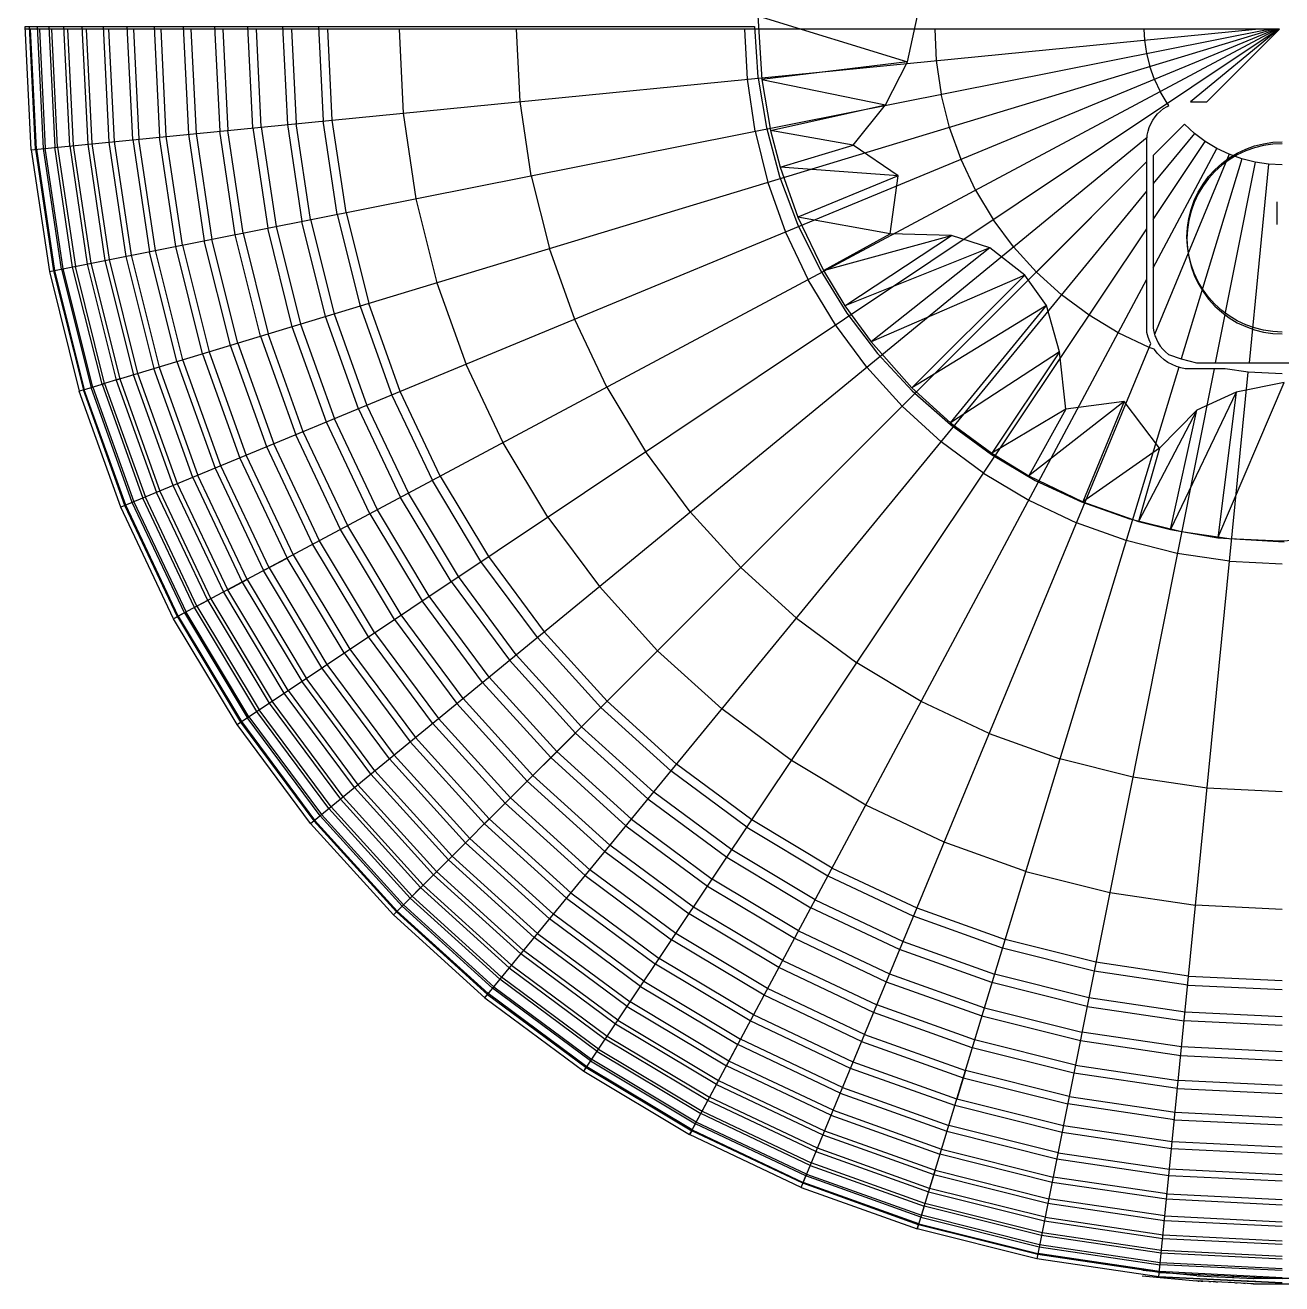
# Model space of a CAD drawing. Header units: inches. Extents: x 0 to 54693, y 0 to 31146.
# Drawn here: x 50840.9 to 50960.3, y 9609.6 to 9729.2 of the extents above; entities that cross this region are included whole.
import ezdxf

# ---------------------------------------------------------------- set-up
doc = ezdxf.new("R2010")
doc.units = ezdxf.units.IN
doc.header["$MEASUREMENT"] = 0
doc.layers.add('Added', color=3, linetype='Continuous')

msp = doc.modelspace()

# ---------------------------------------------------------------- linework, layer by layer
at = {"layer": 'Added', "linetype": 'Continuous', "lineweight": -2, "ltscale": 0.18}
for p, q in [((50910.52, 9730.13), (50924.72, 9725.76)), ((50910.52, 9730.13), (50910.89, 9724.07)), ((50924.72, 9725.76), (50925.68, 9730.13)), ((50840.91, 9729.12), (50910.19, 9729.12)), ((50841.49, 9717.41), (50840.91, 9729.12)), ((50959.5, 9728.87), (50840.92, 9728.87)), ((50841.9, 9717.46), (50841.33, 9729.12)), ((50841.98, 9717.46), (50841.42, 9728.87)), ((50841.49, 9717.41), (50957.79, 9728.87)), ((50842.65, 9717.53), (50842.08, 9729.12)), ((50842.27, 9728.87), (50842.82, 9717.55)), ((50843.17, 9729.12), (50843.74, 9717.64)), ((50843.21, 9705.82), (50959.07, 9728.87)), ((50843.99, 9717.66), (50843.44, 9728.87)), ((50845.14, 9717.77), (50844.58, 9729.12)), ((50844.94, 9728.87), (50845.48, 9717.81)), ((50846.3, 9729.12), (50846.85, 9717.94)), ((50847.28, 9717.99), (50846.74, 9728.87)), ((50848.32, 9729.12), (50848.86, 9718.14)), ((50848.84, 9728.87), (50849.36, 9718.19)), ((50959.5, 9728.87), (50849.57, 9695.52)), ((50959.72, 9728.87), (50850, 9683.42)), ((50851.14, 9718.37), (50850.61, 9729.12)), ((50851.2, 9728.87), (50851.72, 9718.42)), ((50853.15, 9729.12), (50853.67, 9718.61)), ((50854.32, 9718.68), (50853.82, 9728.87)), ((50959.86, 9728.87), (50855.45, 9673.06)), ((50855.92, 9729.12), (50856.43, 9718.89)), ((50856.65, 9728.87), (50857.14, 9718.96)), ((50858.9, 9729.12), (50859.39, 9719.18)), ((50859.68, 9728.87), (50860.16, 9719.25)), ((50861.04, 9662.78), (50959.95, 9728.87)), ((50862.53, 9719.49), (50862.06, 9729.12)), ((50863.34, 9719.57), (50862.88, 9728.87)), ((50865.36, 9729.12), (50865.82, 9719.81)), ((50866.22, 9728.87), (50866.66, 9719.89)), ((50868.79, 9729.12), (50869.23, 9720.15)), ((50870.08, 9720.23), (50869.66, 9728.87)), ((50876.43, 9728.87), (50876.82, 9720.89)), ((50887.94, 9721.99), (50887.6, 9728.87)), ((50909.52, 9724.12), (50909.28, 9728.87)), ((50910.19, 9729.12), (50910.53, 9724.3)), ((50927.32, 9728.87), (50927.47, 9725.88)), ((50947.2, 9728.87), (50947.25, 9727.83)), ((50960.02, 9728.87), (50951.62, 9721.97)), ((50953.18, 9721.97), (50960.08, 9728.87)), ((50959.72, 9728.87), (50959.5, 9728.87)), ((50959.86, 9728.87), (50959.72, 9728.87)), ((50959.95, 9728.87), (50959.86, 9728.87)), ((50960.08, 9728.87), (50960.02, 9728.87)), ((50947.25, 9727.83), (50947.44, 9726.56)), ((50924.72, 9725.76), (50910.89, 9724.07)), ((50922.63, 9721.68), (50924.72, 9725.76)), ((50927.47, 9725.88), (50927.94, 9722.68)), ((50947.44, 9726.56), (50947.76, 9725.31)), ((50948.19, 9724.09), (50947.76, 9725.31)), ((50910.25, 9719.16), (50909.52, 9724.12)), ((50910.53, 9724.3), (50910.54, 9724.22)), ((50910.54, 9724.22), (50911.33, 9719.53)), ((50910.89, 9724.07), (50922.63, 9721.68)), ((50910.89, 9724.07), (50911.72, 9719.24)), ((50948.19, 9724.09), (50948.74, 9722.93)), ((50888.99, 9714.93), (50887.94, 9721.99)), ((50928.73, 9719.53), (50927.94, 9722.68)), ((50949.4, 9721.82), (50948.74, 9722.93)), ((50876.82, 9720.89), (50878.03, 9712.75)), ((50911.72, 9719.24), (50922.63, 9721.68)), ((50919.56, 9717.83), (50922.63, 9721.68)), ((50948.25, 9720.53), (50948.5, 9720.81)), ((50948.5, 9720.81), (50948.77, 9721.08)), ((50948.77, 9721.08), (50949.07, 9721.31)), ((50949.07, 9721.31), (50949.39, 9721.51)), ((50949.39, 9721.51), (50949.57, 9721.6)), ((50949.57, 9721.6), (50949.4, 9721.82)), ((50951.62, 9721.97), (50953.18, 9721.97)), ((50865.82, 9719.81), (50867.19, 9710.59)), ((50868.01, 9710.76), (50866.66, 9719.89)), ((50870.55, 9711.26), (50869.23, 9720.15)), ((50871.39, 9711.43), (50870.08, 9720.23)), ((50947.71, 9719.53), (50947.85, 9719.88)), ((50947.85, 9719.88), (50948.04, 9720.21)), ((50948.04, 9720.21), (50948.25, 9720.53)), ((50951.04, 9719.83), (50948.07, 9716.87)), ((50951.99, 9718.96), (50951.04, 9719.83)), ((50853.29, 9707.83), (50851.72, 9718.42)), ((50855.21, 9708.21), (50853.67, 9718.61)), ((50855.85, 9708.34), (50854.32, 9718.68)), ((50856.43, 9718.89), (50857.93, 9708.75)), ((50857.14, 9718.96), (50858.63, 9708.89)), ((50860.85, 9709.33), (50859.39, 9719.18)), ((50861.61, 9709.48), (50860.16, 9719.25)), ((50862.53, 9719.49), (50863.95, 9709.95)), ((50863.34, 9719.57), (50864.74, 9710.11)), ((50868.02, 9653.36), (50947.5, 9718.59)), ((50910.25, 9719.16), (50911.47, 9714.3)), ((50911.33, 9719.53), (50912.59, 9714.86)), ((50911.72, 9719.24), (50912.63, 9715.75)), ((50919.56, 9717.83), (50911.72, 9719.24)), ((50929.82, 9716.48), (50928.73, 9719.53)), ((50947.48, 9718.42), (50947.5, 9718.59)), ((50947.48, 9700.03), (50947.48, 9718.42)), ((50947.5, 9718.59), (50947.52, 9718.79)), ((50947.52, 9718.79), (50947.59, 9719.17)), ((50947.59, 9719.17), (50947.71, 9719.53)), ((50951.99, 9718.96), (50948.07, 9714.19)), ((50953.03, 9718.2), (50951.99, 9718.96)), ((50841.49, 9717.41), (50843.21, 9705.82)), ((50841.9, 9717.46), (50843.61, 9705.9)), ((50841.98, 9717.46), (50843.7, 9705.92)), ((50844.36, 9706.05), (50842.65, 9717.53)), ((50844.52, 9706.08), (50842.82, 9717.55)), ((50845.42, 9706.26), (50843.74, 9717.64)), ((50843.99, 9717.66), (50845.68, 9706.31)), ((50845.14, 9717.77), (50846.81, 9706.54)), ((50845.48, 9717.81), (50847.15, 9706.61)), ((50846.85, 9717.94), (50848.49, 9706.87)), ((50848.91, 9706.96), (50847.28, 9717.99)), ((50848.86, 9718.14), (50850.47, 9707.27)), ((50849.36, 9718.19), (50850.97, 9707.37)), ((50851.14, 9718.37), (50852.72, 9707.71)), ((50912.63, 9715.75), (50919.56, 9717.83)), ((50923.86, 9714.94), (50919.56, 9717.83)), ((50948.07, 9710.78), (50953.03, 9718.2)), ((50948.07, 9706.19), (50954.13, 9717.53)), ((50954.13, 9717.53), (50953.03, 9718.2)), ((50955.3, 9716.98), (50954.13, 9717.53)), ((50956.06, 9717.09), (50956.87, 9717.47)), ((50956.87, 9717.29), (50956.06, 9716.92)), ((50956.87, 9717.47), (50957.7, 9717.77)), ((50957.7, 9717.59), (50956.87, 9717.29)), ((50957.7, 9717.77), (50958.56, 9717.98)), ((50958.56, 9717.81), (50957.7, 9717.59)), ((50958.56, 9717.98), (50959.44, 9718.11)), ((50959.44, 9717.94), (50958.56, 9717.81)), ((50959.44, 9718.11), (50960.33, 9718.16)), ((50960.33, 9717.98), (50959.44, 9717.94)), ((50889.15, 9657.94), (50947.48, 9716.28)), ((50931.21, 9713.55), (50929.82, 9716.48)), ((50947.48, 9716.28), (50936.98, 9705.77)), ((50948.07, 9716.87), (50948.07, 9700.45)), ((50955.3, 9716.98), (50948.21, 9699.86)), ((50956.51, 9716.55), (50950.74, 9697.52)), ((50953.93, 9715.51), (50954.59, 9716.11)), ((50957.76, 9716.24), (50953.97, 9697.16)), ((50954.59, 9716.11), (50955.3, 9716.63)), ((50955.3, 9716.46), (50954.59, 9715.93)), ((50955.3, 9716.63), (50956.06, 9717.09)), ((50956.51, 9716.55), (50955.3, 9716.98)), ((50956.06, 9716.92), (50955.3, 9716.46)), ((50957.76, 9716.24), (50956.51, 9716.55)), ((50959.04, 9716.05), (50957.18, 9697.16)), ((50959.04, 9716.05), (50957.76, 9716.24)), ((50960.33, 9715.98), (50959.04, 9716.05)), ((50888.99, 9714.93), (50890.72, 9708.01)), ((50912.59, 9714.86), (50914.3, 9710.33)), ((50912.63, 9715.75), (50914.33, 9710.99)), ((50923.86, 9714.94), (50912.63, 9715.75)), ((50923.86, 9714.94), (50914.33, 9710.99)), ((50923.1, 9709.42), (50923.86, 9714.94)), ((50952.81, 9714.14), (50953.34, 9714.85)), ((50953.34, 9714.85), (50953.93, 9715.51)), ((50953.93, 9715.34), (50953.34, 9714.68)), ((50954.59, 9715.93), (50953.93, 9715.34)), ((50911.47, 9714.3), (50913.16, 9709.58)), ((50952.35, 9713.38), (50952.81, 9714.14)), ((50952.81, 9713.97), (50952.35, 9713.21)), ((50953.34, 9714.68), (50952.81, 9713.97)), ((50878.03, 9712.75), (50880.03, 9704.76)), ((50884.57, 9636.81), (50947.48, 9713.47)), ((50931.21, 9713.55), (50932.87, 9710.78)), ((50951.67, 9711.74), (50951.97, 9712.58)), ((50951.97, 9712.4), (50951.67, 9711.57)), ((50951.97, 9712.58), (50952.35, 9713.38)), ((50952.35, 9713.21), (50951.97, 9712.4)), ((50959.83, 9712.46), (50959.83, 9710.29)), ((50870.55, 9711.26), (50872.73, 9702.55)), ((50871.39, 9711.43), (50873.55, 9702.8)), ((50951.46, 9710.88), (50951.67, 9711.74)), ((50951.67, 9711.57), (50951.46, 9710.71)), ((50864.74, 9710.11), (50867.07, 9700.83)), ((50869.45, 9701.55), (50867.19, 9710.59)), ((50868.01, 9710.76), (50870.26, 9701.8)), ((50914.3, 9710.33), (50916.43, 9706)), ((50914.33, 9710.99), (50916.77, 9705.92)), ((50923.1, 9709.42), (50914.33, 9710.99)), ((50934.8, 9708.17), (50932.87, 9710.78)), ((50951.33, 9710.01), (50951.46, 9710.88)), ((50951.46, 9710.71), (50951.33, 9709.83)), ((50861.1, 9699.02), (50858.63, 9708.89)), ((50863.27, 9699.68), (50860.85, 9709.33)), ((50861.61, 9709.48), (50864.01, 9699.9)), ((50866.29, 9700.59), (50863.95, 9709.95)), ((50893.98, 9629.83), (50947.48, 9709.9)), ((50913.16, 9709.58), (50915.3, 9705.05)), ((50916.77, 9705.92), (50923.1, 9709.42)), ((50916.77, 9705.92), (50928.9, 9709.26)), ((50918.79, 9702.58), (50928.9, 9709.26)), ((50928.9, 9709.26), (50923.1, 9709.42)), ((50932.57, 9708.07), (50928.9, 9709.26)), ((50951.28, 9709.12), (50951.33, 9710.01)), ((50951.33, 9709.83), (50951.28, 9708.95)), ((50951.33, 9708.23), (50951.28, 9709.12)), ((50951.28, 9708.95), (50951.33, 9708.06)), ((50855.33, 9697.27), (50852.72, 9707.71)), ((50855.89, 9697.44), (50853.29, 9707.83)), ((50857.77, 9698.01), (50855.21, 9708.21)), ((50855.85, 9708.34), (50858.39, 9698.2)), ((50860.42, 9698.81), (50857.93, 9708.75)), ((50893.13, 9701.28), (50890.72, 9708.01)), ((50932.57, 9708.07), (50918.79, 9702.58)), ((50932.57, 9708.07), (50921.27, 9699.15)), ((50935.89, 9705.49), (50932.57, 9708.07)), ((50936.98, 9705.77), (50934.8, 9708.17)), ((50951.46, 9707.36), (50951.33, 9708.23)), ((50951.33, 9708.06), (50951.46, 9707.18)), ((50846.81, 9706.54), (50849.57, 9695.52)), ((50847.15, 9706.61), (50849.9, 9695.62)), ((50848.49, 9706.87), (50851.21, 9696.02)), ((50851.62, 9696.14), (50848.91, 9706.96)), ((50850.47, 9707.27), (50853.14, 9696.61)), ((50850.97, 9707.37), (50853.63, 9696.75)), ((50951.67, 9706.5), (50951.46, 9707.36)), ((50951.46, 9707.18), (50951.67, 9706.32)), ((50951.97, 9705.66), (50951.67, 9706.5)), ((50843.21, 9705.82), (50846.05, 9694.45)), ((50843.61, 9705.9), (50846.45, 9694.58)), ((50843.7, 9705.92), (50846.53, 9694.6)), ((50844.36, 9706.05), (50847.17, 9694.8)), ((50847.34, 9694.85), (50844.52, 9706.08)), ((50848.22, 9695.11), (50845.42, 9706.26)), ((50848.46, 9695.19), (50845.68, 9706.31)), ((50916.43, 9706), (50918.97, 9701.88)), ((50916.77, 9705.92), (50918.79, 9702.58)), ((50935.89, 9705.49), (50921.27, 9699.15)), ((50925.16, 9694.77), (50935.89, 9705.49)), ((50937.94, 9702.59), (50935.89, 9705.49)), ((50936.98, 9705.77), (50939.38, 9703.6)), ((50951.67, 9706.32), (50951.97, 9705.49)), ((50952.35, 9704.86), (50951.97, 9705.66)), ((50951.97, 9705.49), (50952.35, 9704.68)), ((50880.03, 9704.76), (50882.8, 9697.01)), ((50905.22, 9626.03), (50947.48, 9705.09)), ((50917.88, 9700.75), (50915.3, 9705.05)), ((50952.81, 9704.1), (50952.35, 9704.86)), ((50952.35, 9704.68), (50952.81, 9703.92)), ((50953.34, 9703.39), (50952.81, 9704.1)), ((50941.98, 9701.67), (50939.38, 9703.6)), ((50952.81, 9703.92), (50953.34, 9703.21)), ((50953.93, 9702.73), (50953.34, 9703.39)), ((50953.34, 9703.21), (50953.93, 9702.55)), ((50870.26, 9701.8), (50873.37, 9693.1)), ((50872.73, 9702.55), (50875.76, 9694.09)), ((50876.55, 9694.42), (50873.55, 9702.8)), ((50918.79, 9702.58), (50921.27, 9699.15)), ((50918.97, 9701.88), (50921.9, 9698.04)), ((50937.94, 9702.59), (50925.16, 9694.77)), ((50928.82, 9691.46), (50937.94, 9702.59)), ((50939.18, 9698.2), (50937.94, 9702.59)), ((50944.76, 9700), (50941.98, 9701.67)), ((50954.59, 9702.13), (50953.93, 9702.73)), ((50953.93, 9702.55), (50954.59, 9701.96)), ((50955.3, 9701.61), (50954.59, 9702.13)), ((50954.59, 9701.96), (50955.3, 9701.43)), ((50869.54, 9691.51), (50866.29, 9700.59)), ((50867.07, 9700.83), (50870.29, 9691.82)), ((50872.59, 9692.78), (50869.45, 9701.55)), ((50896.18, 9694.83), (50893.13, 9701.28)), ((50920.86, 9696.73), (50917.88, 9700.75)), ((50948.07, 9700.45), (50948.14, 9700.09)), ((50956.06, 9701.15), (50955.3, 9701.61)), ((50955.3, 9701.43), (50956.06, 9700.97)), ((50956.87, 9700.77), (50956.06, 9701.15)), ((50956.06, 9700.97), (50956.87, 9700.6)), ((50957.7, 9700.47), (50956.87, 9700.77)), ((50956.87, 9700.6), (50957.7, 9700.3)), ((50958.56, 9700.26), (50957.7, 9700.47)), ((50863.27, 9699.68), (50866.62, 9690.31)), ((50867.33, 9690.6), (50864.01, 9699.9)), ((50947.69, 9698.61), (50944.76, 9700)), ((50947.6, 9699.6), (50947.48, 9700.03)), ((50947.76, 9699.19), (50947.6, 9699.6)), ((50948.14, 9700.09), (50948.21, 9699.86)), ((50948.21, 9699.86), (50948.24, 9699.73)), ((50948.24, 9699.73), (50948.32, 9699.55)), ((50948.32, 9699.55), (50948.38, 9699.39)), ((50948.38, 9699.39), (50948.55, 9699.06)), ((50957.7, 9700.3), (50958.56, 9700.08)), ((50959.44, 9700.13), (50958.56, 9700.26)), ((50958.56, 9700.08), (50959.44, 9699.95)), ((50960.33, 9700.08), (50959.44, 9700.13)), ((50959.44, 9699.95), (50960.33, 9699.91)), ((50858.39, 9698.2), (50861.91, 9688.36)), ((50863.87, 9689.17), (50860.42, 9698.81)), ((50861.1, 9699.02), (50864.53, 9689.44)), ((50914.63, 9618.79), (50947.85, 9699)), ((50921.27, 9699.15), (50925.16, 9694.77)), ((50939.18, 9698.2), (50928.82, 9691.46)), ((50939.18, 9698.2), (50932.74, 9688.56)), ((50939.77, 9692.74), (50939.18, 9698.2)), ((50948.18, 9698.44), (50947.69, 9698.61)), ((50947.85, 9699), (50947.76, 9699.19)), ((50948.19, 9698.41), (50948.18, 9698.44)), ((50948.47, 9698.07), (50948.19, 9698.41)), ((50948.58, 9697.95), (50948.47, 9698.07)), ((50948.55, 9699.06), (50948.75, 9698.75)), ((50948.75, 9698.75), (50948.98, 9698.46)), ((50948.98, 9698.46), (50949.24, 9698.19)), ((50949.24, 9698.19), (50949.52, 9697.95)), ((50855.33, 9697.27), (50858.96, 9687.13)), ((50859.5, 9687.36), (50855.89, 9697.44)), ((50857.77, 9698.01), (50861.31, 9688.1)), ((50886.32, 9689.56), (50882.8, 9697.01)), ((50921.9, 9698.04), (50925.19, 9694.49)), ((50948.78, 9697.74), (50948.58, 9697.95)), ((50949.11, 9697.45), (50948.78, 9697.74)), ((50949.48, 9697.2), (50949.11, 9697.45)), ((50949.87, 9696.98), (50949.48, 9697.2)), ((50949.52, 9697.95), (50950.74, 9697.52)), ((50950.28, 9696.8), (50949.87, 9696.98)), ((50950.74, 9697.52), (50952.2, 9697.16)), ((50952.2, 9697.16), (50968.45, 9697.16)), ((50854.98, 9685.48), (50851.21, 9696.02)), ((50855.38, 9685.65), (50851.62, 9696.14)), ((50856.84, 9686.26), (50853.14, 9696.61)), ((50853.63, 9696.75), (50857.31, 9686.45)), ((50924.23, 9693.02), (50920.86, 9696.73)), ((50950.5, 9696.74), (50925.66, 9614.84)), ((50953.86, 9696.58), (50937.03, 9612)), ((50948.62, 9610.28), (50957.09, 9696.26)), ((50950.5, 9696.74), (50950.28, 9696.8)), ((50950.7, 9696.67), (50950.5, 9696.74)), ((50951.13, 9696.58), (50950.7, 9696.67)), ((50954.92, 9696.58), (50951.13, 9696.58)), ((50957.09, 9696.26), (50954.92, 9696.58)), ((50960.33, 9696.1), (50957.09, 9696.26)), ((50846.53, 9694.6), (50846.05, 9694.45)), ((50846.45, 9694.58), (50848.46, 9695.19)), ((50850.39, 9683.58), (50846.45, 9694.58)), ((50850.46, 9683.61), (50846.53, 9694.6)), ((50851.08, 9683.87), (50847.17, 9694.8)), ((50847.34, 9694.85), (50851.24, 9683.94)), ((50849.9, 9695.62), (50848.22, 9695.11)), ((50848.22, 9695.11), (50852.09, 9684.29)), ((50848.46, 9695.19), (50852.33, 9684.39)), ((50849.57, 9695.52), (50853.39, 9684.83)), ((50849.9, 9695.62), (50853.71, 9684.96)), ((50896.18, 9694.83), (50899.85, 9688.71)), ((50925.16, 9694.77), (50928.82, 9691.46)), ((50925.19, 9694.49), (50928.81, 9691.28)), ((50954.21, 9680.53), (50960.52, 9695.29)), ((50960.52, 9695.29), (50955.97, 9694.35)), ((50850, 9683.42), (50846.05, 9694.45)), ((50875.76, 9694.09), (50879.6, 9685.97)), ((50880.35, 9686.37), (50876.55, 9694.42)), ((50945.33, 9693.47), (50936.26, 9686.41)), ((50945.33, 9693.47), (50939.77, 9692.74)), ((50945.33, 9693.47), (50941.39, 9683.93)), ((50948.69, 9689.03), (50945.33, 9693.47)), ((50955.97, 9694.35), (50949.71, 9681.31)), ((50955.97, 9694.35), (50952.22, 9692.65)), ((50955.97, 9694.35), (50954.21, 9680.53)), ((50872.59, 9692.78), (50876.58, 9684.35)), ((50873.37, 9693.1), (50877.32, 9684.75)), ((50924.23, 9693.02), (50927.94, 9689.65)), ((50939.77, 9692.74), (50932.74, 9688.56)), ((50939.77, 9692.74), (50936.26, 9686.41)), ((50952.22, 9692.65), (50946.69, 9682.08)), ((50952.22, 9692.65), (50948.69, 9689.03)), ((50949.71, 9681.31), (50952.22, 9692.65)), ((50873.66, 9682.8), (50869.54, 9691.51)), ((50874.38, 9683.18), (50870.29, 9691.82)), ((50928.81, 9691.28), (50932.72, 9688.43)), ((50928.82, 9691.46), (50932.74, 9688.56)), ((50870.88, 9681.31), (50866.62, 9690.31)), ((50871.56, 9681.67), (50867.33, 9690.6)), ((50868.25, 9679.9), (50863.87, 9689.17)), ((50868.88, 9680.24), (50864.53, 9689.44)), ((50890.56, 9682.5), (50886.32, 9689.56)), ((50904.1, 9682.98), (50899.85, 9688.71)), ((50931.96, 9686.67), (50927.94, 9689.65)), ((50932.74, 9688.56), (50936.26, 9686.41)), ((50948.69, 9689.03), (50941.39, 9683.93)), ((50948.69, 9689.03), (50946.69, 9682.08)), ((50864.08, 9677.67), (50859.5, 9687.36)), ((50861.31, 9688.1), (50865.81, 9678.6)), ((50861.91, 9688.36), (50866.38, 9678.9)), ((50932.72, 9688.43), (50936.88, 9685.98)), ((50856.84, 9686.26), (50861.54, 9676.32)), ((50861.99, 9676.56), (50857.31, 9686.45)), ((50858.96, 9687.13), (50863.56, 9677.4)), ((50880.35, 9686.37), (50884.93, 9678.74)), ((50931.96, 9686.67), (50936.26, 9684.09)), ((50936.26, 9686.41), (50941.39, 9683.93)), ((50853.71, 9684.96), (50858.55, 9674.72)), ((50859.77, 9675.37), (50854.98, 9685.48)), ((50860.15, 9675.57), (50855.38, 9685.65)), ((50884.21, 9678.26), (50879.6, 9685.97)), ((50936.88, 9685.98), (50941.26, 9683.94)), ((50856.05, 9673.38), (50851.08, 9683.87)), ((50851.24, 9683.94), (50856.2, 9673.46)), ((50857.01, 9673.89), (50852.09, 9684.29)), ((50857.23, 9674.01), (50852.33, 9684.39)), ((50858.25, 9674.56), (50853.39, 9684.83)), ((50881.37, 9676.36), (50876.58, 9684.35)), ((50882.07, 9676.83), (50877.32, 9684.75)), ((50936.26, 9684.09), (50940.79, 9681.95)), ((50941.26, 9683.94), (50945.82, 9682.33)), ((50941.39, 9683.93), (50946.69, 9682.08)), ((50855.01, 9672.83), (50850, 9683.42)), ((50855.38, 9673.02), (50850.39, 9683.58)), ((50855.45, 9673.06), (50850.46, 9683.61)), ((50873.66, 9682.8), (50878.62, 9674.53)), ((50879.29, 9674.97), (50874.38, 9683.18)), ((50890.56, 9682.5), (50895.46, 9675.89)), ((50904.1, 9682.98), (50908.9, 9677.69)), ((50876, 9672.77), (50870.88, 9681.31)), ((50876.64, 9673.2), (50871.56, 9681.67)), ((50945.51, 9680.26), (50940.79, 9681.95)), ((50945.82, 9682.33), (50946.11, 9682.26)), ((50946.11, 9682.26), (50950.52, 9681.17)), ((50946.69, 9682.08), (50949.71, 9681.31)), ((50949.71, 9681.31), (50954.21, 9680.53)), ((50874.11, 9671.51), (50868.88, 9680.24)), ((50950.37, 9679.04), (50945.51, 9680.26)), ((50950.52, 9681.17), (50950.78, 9681.13)), ((50950.78, 9681.13), (50955.3, 9680.47)), ((50954.21, 9680.53), (50960.52, 9680.13)), ((50955.3, 9680.47), (50960.13, 9680.24)), ((50960.13, 9680.24), (50964.96, 9680.47)), ((50873.52, 9671.12), (50868.25, 9679.9)), ((50955.32, 9678.31), (50950.37, 9679.04)), ((50863.56, 9677.4), (50865.81, 9678.6)), ((50871.21, 9669.58), (50865.81, 9678.6)), ((50866.38, 9678.9), (50871.76, 9669.94)), ((50889.57, 9671.05), (50884.21, 9678.26)), ((50884.93, 9678.74), (50890.23, 9671.59)), ((50955.32, 9678.31), (50960.33, 9678.06)), ((50860.15, 9675.57), (50861.99, 9676.56)), ((50861.99, 9676.56), (50867.62, 9667.17)), ((50869.1, 9668.16), (50863.56, 9677.4)), ((50864.08, 9677.67), (50869.58, 9668.49)), ((50887.57, 9669.41), (50882.07, 9676.83)), ((50908.9, 9677.69), (50900.99, 9669.79)), ((50908.9, 9677.69), (50914.18, 9672.89)), ((50865.52, 9665.77), (50859.77, 9675.37)), ((50865.88, 9666.01), (50860.15, 9675.57)), ((50861.54, 9676.32), (50867.2, 9666.89)), ((50881.37, 9676.36), (50886.92, 9668.88)), ((50895.46, 9675.89), (50900.99, 9669.79)), ((50858.25, 9674.56), (50857.01, 9673.89)), ((50858.25, 9674.56), (50864.09, 9664.82)), ((50858.55, 9674.72), (50864.38, 9665.01)), ((50884.37, 9666.78), (50878.62, 9674.53)), ((50884.99, 9667.29), (50879.29, 9674.97)), ((50856.05, 9673.38), (50855.01, 9672.83)), ((50855.38, 9673.02), (50855.01, 9672.83)), ((50855.38, 9673.02), (50861.38, 9663.01)), ((50855.45, 9673.06), (50861.45, 9663.05)), ((50856.05, 9673.38), (50862.01, 9663.43)), ((50862.15, 9663.52), (50856.2, 9673.46)), ((50862.92, 9664.03), (50857.01, 9673.89)), ((50857.23, 9674.01), (50863.13, 9664.18)), ((50882.52, 9665.26), (50876.64, 9673.2)), ((50861.04, 9662.78), (50855.01, 9672.83)), ((50876, 9672.77), (50881.93, 9664.78)), ((50914.18, 9672.89), (50919.92, 9668.64)), ((50879.62, 9662.89), (50873.52, 9671.12)), ((50874.11, 9671.51), (50880.18, 9663.34)), ((50895.6, 9664.39), (50889.57, 9671.05)), ((50890.23, 9671.59), (50896.2, 9665)), ((50871.21, 9669.58), (50877.48, 9661.13)), ((50871.76, 9669.94), (50877.98, 9661.54)), ((50893.77, 9662.56), (50887.57, 9669.41)), ((50907.09, 9664.26), (50900.99, 9669.79)), ((50875.51, 9659.51), (50869.1, 9668.16)), ((50869.58, 9668.49), (50875.96, 9659.88)), ((50886.92, 9668.88), (50893.18, 9661.97)), ((50926.04, 9664.97), (50919.92, 9668.64)), ((50874.14, 9658.38), (50867.62, 9667.17)), ((50891.41, 9660.21), (50884.99, 9667.29)), ((50872.19, 9656.78), (50865.52, 9665.77)), ((50865.88, 9666.01), (50872.52, 9657.06)), ((50873.74, 9658.06), (50867.2, 9666.89)), ((50890.84, 9659.63), (50884.37, 9666.78)), ((50864.09, 9664.82), (50870.86, 9655.69)), ((50871.12, 9655.91), (50864.38, 9665.01)), ((50888.61, 9657.4), (50881.93, 9664.78)), ((50882.52, 9665.26), (50889.15, 9657.94)), ((50896.2, 9665), (50902.8, 9659.02)), ((50932.49, 9661.92), (50926.04, 9664.97)), ((50868.92, 9654.11), (50862.01, 9663.43)), ((50862.15, 9663.52), (50869.06, 9654.22)), ((50869.77, 9654.8), (50862.92, 9664.03)), ((50869.97, 9654.96), (50863.13, 9664.18)), ((50895.6, 9664.39), (50902.26, 9658.36)), ((50913.71, 9659.35), (50907.09, 9664.26)), ((50868.02, 9653.36), (50861.04, 9662.78)), ((50861.38, 9663.01), (50868.34, 9653.63)), ((50861.45, 9663.05), (50868.4, 9653.68)), ((50879.62, 9662.89), (50886.5, 9655.3)), ((50887.01, 9655.8), (50880.18, 9663.34)), ((50893.77, 9662.56), (50900.62, 9656.36)), ((50884.54, 9653.33), (50877.48, 9661.13)), ((50885, 9653.8), (50877.98, 9661.54)), ((50893.18, 9661.97), (50887.01, 9655.8)), ((50900.08, 9655.71), (50893.18, 9661.97)), ((50932.49, 9661.92), (50939.21, 9659.52)), ((50883.16, 9651.95), (50875.96, 9659.88)), ((50891.41, 9660.21), (50898.5, 9653.78)), ((50875.51, 9659.51), (50882.74, 9651.54)), ((50890.84, 9659.63), (50897.99, 9653.16)), ((50909.95, 9653.72), (50902.8, 9659.02)), ((50920.77, 9655.12), (50913.71, 9659.35)), ((50946.14, 9657.78), (50939.21, 9659.52)), ((50881.13, 9649.92), (50873.74, 9658.06)), ((50874.14, 9658.38), (50881.48, 9650.28)), ((50888.61, 9657.4), (50884.54, 9653.33)), ((50895.98, 9650.72), (50888.61, 9657.4)), ((50889.15, 9657.94), (50896.47, 9651.31)), ((50909.47, 9653.01), (50902.26, 9658.36)), ((50953.2, 9656.73), (50946.14, 9657.78)), ((50872.19, 9656.78), (50879.7, 9648.49)), ((50872.52, 9657.06), (50880, 9648.8)), ((50908.04, 9650.86), (50900.62, 9656.36)), ((50960.33, 9656.38), (50953.2, 9656.73)), ((50878.48, 9647.28), (50870.86, 9655.69)), ((50878.73, 9647.52), (50871.12, 9655.91)), ((50886.5, 9655.3), (50894.1, 9648.42)), ((50894.55, 9648.97), (50887.01, 9655.8)), ((50900.08, 9655.71), (50907.57, 9650.16)), ((50928.22, 9651.6), (50920.77, 9655.12)), ((50868.92, 9654.11), (50876.72, 9645.51)), ((50869.06, 9654.22), (50876.84, 9645.63)), ((50877.49, 9646.28), (50869.77, 9654.8)), ((50869.97, 9654.96), (50877.67, 9646.46)), ((50882.74, 9651.54), (50885, 9653.8)), ((50892.75, 9646.78), (50885, 9653.8)), ((50868.02, 9653.36), (50868.34, 9653.63)), ((50875.89, 9644.68), (50868.02, 9653.36)), ((50876.18, 9644.97), (50868.34, 9653.63)), ((50868.4, 9653.68), (50876.24, 9645.03)), ((50884.54, 9653.33), (50892.34, 9646.27)), ((50897.99, 9653.16), (50905.73, 9647.41)), ((50898.5, 9653.78), (50906.18, 9648.09)), ((50909.47, 9653.01), (50917.18, 9648.39)), ((50917.58, 9649.14), (50909.95, 9653.72)), ((50883.16, 9651.95), (50875.89, 9644.68)), ((50890.72, 9644.3), (50882.74, 9651.54)), ((50883.16, 9651.95), (50891.09, 9644.76)), ((50935.97, 9648.82), (50928.22, 9651.6)), ((50889.59, 9642.93), (50881.48, 9650.28)), ((50895.98, 9650.72), (50903.98, 9644.79)), ((50904.41, 9645.43), (50896.47, 9651.31)), ((50915.96, 9646.11), (50908.04, 9650.86)), ((50889.27, 9642.54), (50881.13, 9649.92)), ((50907.57, 9650.16), (50915.56, 9645.37)), ((50917.58, 9649.14), (50925.62, 9645.34)), ((50887.99, 9640.98), (50879.7, 9648.49)), ((50880, 9648.8), (50888.26, 9641.31)), ((50894.1, 9648.42), (50902.32, 9642.31)), ((50902.72, 9642.91), (50894.55, 9648.97)), ((50914.39, 9643.17), (50906.18, 9648.09)), ((50917.18, 9648.39), (50925.3, 9644.55)), ((50935.97, 9648.82), (50943.96, 9646.82)), ((50878.48, 9647.28), (50877.49, 9646.28)), ((50878.48, 9647.28), (50886.9, 9639.65)), ((50887.12, 9639.91), (50878.73, 9647.52)), ((50892.75, 9646.78), (50901.15, 9640.55)), ((50905.73, 9647.41), (50914, 9642.46)), ((50943.96, 9646.82), (50952.1, 9645.61)), ((50876.72, 9645.51), (50876.18, 9644.97)), ((50885.31, 9637.72), (50876.72, 9645.51)), ((50885.42, 9637.85), (50876.84, 9645.63)), ((50877.49, 9646.28), (50886.01, 9638.56)), ((50877.67, 9646.46), (50886.17, 9638.76)), ((50892.34, 9646.27), (50900.78, 9640.01)), ((50912.88, 9640.35), (50904.41, 9645.43)), ((50915.96, 9646.11), (50924.31, 9642.16)), ((50960.33, 9645.21), (50952.1, 9645.61)), ((50875.89, 9644.68), (50884.57, 9636.81)), ((50876.18, 9644.97), (50884.83, 9637.13)), ((50884.89, 9637.2), (50876.24, 9645.03)), ((50899.37, 9637.89), (50890.72, 9644.3)), ((50899.7, 9638.38), (50891.09, 9644.76)), ((50912.52, 9639.67), (50903.98, 9644.79)), ((50923.99, 9641.39), (50915.56, 9645.37)), ((50933.76, 9641.52), (50925.3, 9644.55)), ((50925.62, 9645.34), (50934, 9642.34)), ((50914.39, 9643.17), (50923.03, 9639.08)), ((50898.1, 9635.99), (50889.27, 9642.54)), ((50889.59, 9642.93), (50898.38, 9636.41)), ((50911.11, 9637.04), (50902.32, 9642.31)), ((50911.45, 9637.68), (50902.72, 9642.91)), ((50914, 9642.46), (50922.72, 9638.33)), ((50924.31, 9642.16), (50933.01, 9639.05)), ((50942.64, 9640.18), (50934, 9642.34)), ((50896.98, 9634.31), (50887.99, 9640.98)), ((50897.22, 9634.67), (50888.26, 9641.31)), ((50932.76, 9638.25), (50923.99, 9641.39)), ((50942.47, 9639.34), (50933.76, 9641.52)), ((50886.9, 9639.65), (50896.02, 9632.88)), ((50887.12, 9639.91), (50896.21, 9633.17)), ((50909.8, 9634.6), (50900.78, 9640.01)), ((50910.11, 9635.17), (50901.15, 9640.55)), ((50921.51, 9635.42), (50912.52, 9639.67)), ((50912.88, 9640.35), (50921.81, 9636.13)), ((50951.44, 9638.87), (50942.64, 9640.18)), ((50895.24, 9631.71), (50886.01, 9638.56)), ((50895.38, 9631.92), (50886.17, 9638.76)), ((50899.7, 9638.38), (50908.88, 9632.87)), ((50922.72, 9638.33), (50931.8, 9635.08)), ((50923.03, 9639.08), (50932.04, 9635.86)), ((50941.8, 9635.98), (50932.76, 9638.25)), ((50941.97, 9636.81), (50933.01, 9639.05)), ((50951.36, 9638.02), (50942.47, 9639.34)), ((50951.44, 9638.87), (50960.33, 9638.44)), ((50884.57, 9636.81), (50884.89, 9637.2)), ((50884.83, 9637.13), (50894.21, 9630.17)), ((50894.26, 9630.25), (50884.89, 9637.2)), ((50894.63, 9630.8), (50885.31, 9637.72)), ((50885.42, 9637.85), (50894.73, 9630.95)), ((50899.37, 9637.89), (50908.61, 9632.36)), ((50920.37, 9632.66), (50911.11, 9637.04)), ((50920.65, 9633.32), (50911.45, 9637.68)), ((50951.36, 9638.02), (50960.33, 9637.58)), ((50884.57, 9636.81), (50893.98, 9629.83)), ((50898.1, 9635.99), (50907.53, 9630.34)), ((50907.77, 9630.78), (50898.38, 9636.41)), ((50931.11, 9632.8), (50921.81, 9636.13)), ((50932.04, 9635.86), (50941.31, 9633.53)), ((50941.8, 9635.98), (50951.02, 9634.61)), ((50951.1, 9635.45), (50941.97, 9636.81)), ((50897.22, 9634.67), (50906.78, 9628.94)), ((50919.56, 9630.7), (50910.11, 9635.17)), ((50930.89, 9632.06), (50921.51, 9635.42)), ((50931.8, 9635.08), (50941.16, 9632.74)), ((50960.33, 9635), (50951.1, 9635.45)), ((50906.58, 9628.56), (50896.98, 9634.31)), ((50919.31, 9630.1), (50909.8, 9634.6)), ((50950.78, 9632.13), (50941.31, 9633.53)), ((50960.33, 9634.16), (50951.02, 9634.61)), ((50905.77, 9627.04), (50896.02, 9632.88)), ((50896.21, 9633.17), (50905.93, 9627.35)), ((50907.53, 9630.34), (50908.61, 9632.36)), ((50918.34, 9627.75), (50908.61, 9632.36)), ((50918.56, 9628.29), (50908.88, 9632.87)), ((50920.37, 9632.66), (50930.02, 9629.21)), ((50920.65, 9633.32), (50930.23, 9629.9)), ((50940.69, 9630.4), (50931.11, 9632.8)), ((50941.16, 9632.74), (50950.7, 9631.33)), ((50895.24, 9631.71), (50905.1, 9625.8)), ((50895.38, 9631.92), (50905.22, 9626.03)), ((50940.54, 9629.64), (50930.89, 9632.06)), ((50950.7, 9631.33), (50960.33, 9630.85)), ((50960.33, 9631.66), (50950.78, 9632.13)), ((50893.98, 9629.83), (50894.21, 9630.17)), ((50894.21, 9630.17), (50904.23, 9624.17)), ((50904.27, 9624.25), (50894.26, 9630.25)), ((50894.63, 9630.8), (50904.59, 9624.84)), ((50904.67, 9624.99), (50894.73, 9630.95)), ((50917.46, 9625.64), (50907.53, 9630.34)), ((50917.66, 9626.11), (50907.77, 9630.78)), ((50929.22, 9626.56), (50919.31, 9630.1)), ((50929.41, 9627.18), (50919.56, 9630.7)), ((50930.23, 9629.9), (50929.41, 9627.18)), ((50940.1, 9627.42), (50930.23, 9629.9)), ((50940.69, 9630.4), (50950.46, 9628.95)), ((50893.98, 9629.83), (50904.03, 9623.8)), ((50906.78, 9628.94), (50905.93, 9627.35)), ((50906.78, 9628.94), (50916.86, 9624.17)), ((50930.02, 9629.21), (50939.96, 9626.72)), ((50950.39, 9628.18), (50940.54, 9629.64)), ((50960.33, 9628.46), (50950.46, 9628.95)), ((50906.58, 9628.56), (50916.69, 9623.78)), ((50918.34, 9627.75), (50928.48, 9624.12)), ((50918.56, 9628.29), (50928.65, 9624.68)), ((50950.39, 9628.18), (50960.33, 9627.7)), ((50904.67, 9624.99), (50905.77, 9627.04)), ((50916.03, 9622.19), (50905.77, 9627.04)), ((50916.17, 9622.5), (50905.93, 9627.35)), ((50939.42, 9624), (50929.22, 9626.56)), ((50939.55, 9624.64), (50929.41, 9627.18)), ((50950.09, 9625.22), (50939.96, 9626.72)), ((50940.1, 9627.42), (50950.16, 9625.93)), ((50904.27, 9624.25), (50905.1, 9625.8)), ((50915.49, 9620.88), (50905.1, 9625.8)), ((50905.22, 9626.03), (50915.59, 9621.12)), ((50917.46, 9625.64), (50927.81, 9621.93)), ((50917.66, 9626.11), (50927.96, 9622.42)), ((50950.09, 9625.22), (50960.33, 9624.72)), ((50950.16, 9625.93), (50960.33, 9625.43)), ((50904.03, 9623.8), (50904.59, 9624.84)), ((50904.23, 9624.17), (50904.03, 9623.8)), ((50914.79, 9619.18), (50904.23, 9624.17)), ((50904.27, 9624.25), (50914.82, 9619.26)), ((50915.08, 9619.88), (50904.59, 9624.84)), ((50915.14, 9620.03), (50904.67, 9624.99)), ((50916.86, 9624.17), (50927.35, 9620.42)), ((50928.48, 9624.12), (50938.92, 9621.51)), ((50939.04, 9622.08), (50928.65, 9624.68)), ((50949.82, 9622.46), (50939.42, 9624)), ((50949.89, 9623.11), (50939.55, 9624.64)), ((50914.63, 9618.79), (50904.03, 9623.8)), ((50916.69, 9623.78), (50927.23, 9620.01)), ((50960.33, 9622.6), (50949.89, 9623.11)), ((50916.03, 9622.19), (50926.73, 9618.36)), ((50926.83, 9618.69), (50916.17, 9622.5)), ((50938.48, 9619.26), (50927.81, 9621.93)), ((50927.96, 9622.42), (50938.58, 9619.76)), ((50938.92, 9621.51), (50949.57, 9619.93)), ((50939.04, 9622.08), (50949.63, 9620.51)), ((50960.33, 9621.94), (50949.82, 9622.46)), ((50915.49, 9620.88), (50926.32, 9617.01)), ((50926.39, 9617.26), (50915.59, 9621.12)), ((50927.35, 9620.42), (50926.83, 9618.69)), ((50927.35, 9620.42), (50938.17, 9617.71)), ((50960.33, 9619.98), (50949.63, 9620.51)), ((50925.78, 9615.24), (50914.79, 9619.18)), ((50914.82, 9619.26), (50915.14, 9620.03)), ((50925.81, 9615.32), (50914.82, 9619.26)), ((50926, 9615.97), (50915.08, 9619.88)), ((50915.14, 9620.03), (50926.05, 9616.13)), ((50927.23, 9620.01), (50938.08, 9617.29)), ((50949.35, 9617.65), (50938.48, 9619.26)), ((50949.4, 9618.16), (50938.58, 9619.76)), ((50949.57, 9619.93), (50960.33, 9619.4)), ((50914.63, 9618.79), (50925.66, 9614.84)), ((50926.73, 9618.36), (50937.75, 9615.6)), ((50937.81, 9615.94), (50926.83, 9618.69)), ((50949.4, 9618.16), (50960.33, 9617.62)), ((50926.32, 9617.01), (50926, 9615.97)), ((50937.47, 9614.22), (50926.32, 9617.01)), ((50937.52, 9614.47), (50926.39, 9617.26)), ((50938.08, 9617.29), (50949.15, 9615.64)), ((50949.19, 9616.07), (50938.17, 9617.71)), ((50960.33, 9617.11), (50949.35, 9617.65)), ((50926, 9615.97), (50937.26, 9613.15)), ((50937.29, 9613.32), (50926.05, 9616.13)), ((50937.75, 9615.6), (50948.98, 9613.93)), ((50937.81, 9615.94), (50949.02, 9614.28)), ((50949.15, 9615.64), (50960.33, 9615.1)), ((50949.19, 9616.07), (50960.33, 9615.52)), ((50925.66, 9614.84), (50925.81, 9615.32)), ((50937.03, 9612), (50925.66, 9614.84)), ((50937.11, 9612.41), (50925.78, 9615.24)), ((50925.81, 9615.32), (50937.13, 9612.49)), ((50948.87, 9612.79), (50937.52, 9614.47)), ((50937.26, 9613.15), (50948.74, 9611.44)), ((50948.75, 9611.62), (50937.29, 9613.32)), ((50948.84, 9612.53), (50937.47, 9614.22)), ((50948.98, 9613.93), (50960.33, 9613.38)), ((50949.02, 9614.28), (50960.33, 9613.72)), ((50948.62, 9610.28), (50937.03, 9612)), ((50948.66, 9610.69), (50937.11, 9612.41)), ((50948.67, 9610.78), (50937.13, 9612.49)), ((50960.33, 9611.96), (50948.84, 9612.53)), ((50960.33, 9612.22), (50948.87, 9612.79)), ((50952.23, 9610.38), (50947.1, 9610.89)), ((50960.33, 9610.2), (50948.67, 9610.78)), ((50960.33, 9610.88), (50948.74, 9611.44)), ((50960.33, 9611.05), (50948.75, 9611.62)), ((50947.04, 9610.39), (50952.2, 9609.89)), ((50956.95, 9609.87), (50948.62, 9610.28)), ((50948.62, 9610.28), (50960.33, 9609.7)), ((50960.33, 9609.7), (50948.62, 9610.28)), ((50948.62, 9610.28), (50948.62, 9610.28)), ((50948.62, 9610.28), (50948.62, 9610.28)), ((50948.62, 9610.28), (50948.62, 9610.28)), ((50948.62, 9610.28), (50948.62, 9610.28)), ((50948.66, 9610.69), (50960.33, 9610.12)), ((50957.62, 9609.62), (50952.2, 9609.89)), ((50952.23, 9610.38), (50957.63, 9610.12)), ((50952.32, 9609.88), (50952.32, 9609.88)), ((50952.32, 9609.88), (50952.33, 9609.88)), ((50952.35, 9609.88), (50952.33, 9609.88)), ((50952.33, 9609.88), (50952.34, 9609.88)), ((50952.34, 9609.88), (50952.36, 9609.88)), ((50952.36, 9610.38), (50952.35, 9610.38)), ((50952.35, 9610.38), (50952.36, 9610.38)), ((50952.37, 9609.88), (50952.35, 9609.88)), ((50952.38, 9610.38), (50952.36, 9610.38)), ((50952.36, 9610.38), (50952.37, 9610.38)), ((50952.36, 9609.88), (50952.4, 9609.88)), ((50952.37, 9610.38), (50952.38, 9610.38)), ((50952.54, 9609.87), (50952.45, 9609.87)), ((50952.54, 9610.37), (50952.47, 9610.37)), ((50952.6, 9609.87), (50952.78, 9609.86)), ((50953.21, 9610.34), (50953.39, 9610.33)), ((50953.36, 9609.83), (50953.51, 9609.82)), ((50953.93, 9609.8), (50953.77, 9609.81)), ((50954.01, 9609.8), (50954.2, 9609.79)), ((50954.12, 9610.29), (50954.28, 9610.28)), ((50955.47, 9609.73), (50955.29, 9609.73)), ((50955.75, 9610.21), (50955.6, 9610.22)), ((50955.89, 9609.7), (50956.04, 9609.7)), ((50956.67, 9609.67), (50956.83, 9609.66)), ((50957, 9609.87), (50956.95, 9609.87)), ((50957.04, 9609.86), (50957, 9609.87)), ((50957, 9609.87), (50957.04, 9609.86)), ((50957.1, 9609.86), (50957.04, 9609.86)), ((50957.14, 9609.86), (50957.1, 9609.86)), ((50957.54, 9609.62), (50957.36, 9609.63)), ((50957.62, 9609.62), (50957.59, 9609.62)), ((50957.59, 9609.62), (50957.62, 9609.62)), ((50957.6, 9610.12), (50957.63, 9610.12)), ((50957.62, 9609.62), (50957.63, 9609.62)), ((50957.62, 9609.62), (50963.04, 9609.62)), ((50957.64, 9610.12), (50957.63, 9610.12)), ((50963.03, 9610.12), (50957.63, 9610.12)), ((50957.79, 9609.83), (50957.73, 9609.83)), ((50957.73, 9609.83), (50957.79, 9609.83)), ((50957.83, 9609.83), (50957.79, 9609.83)), ((50957.89, 9609.82), (50957.83, 9609.83)), ((50957.93, 9609.82), (50957.89, 9609.82)), ((50959.89, 9609.72), (50957.93, 9609.82)), ((50959.97, 9609.72), (50959.89, 9609.72)), ((50960.03, 9609.72), (50959.97, 9609.72)), ((50959.97, 9609.72), (50960.03, 9609.72)), ((50960.33, 9609.7), (50960.03, 9609.72))]:
    msp.add_line(p, q, dxfattribs=at)

doc.saveas('drawing.dxf')
